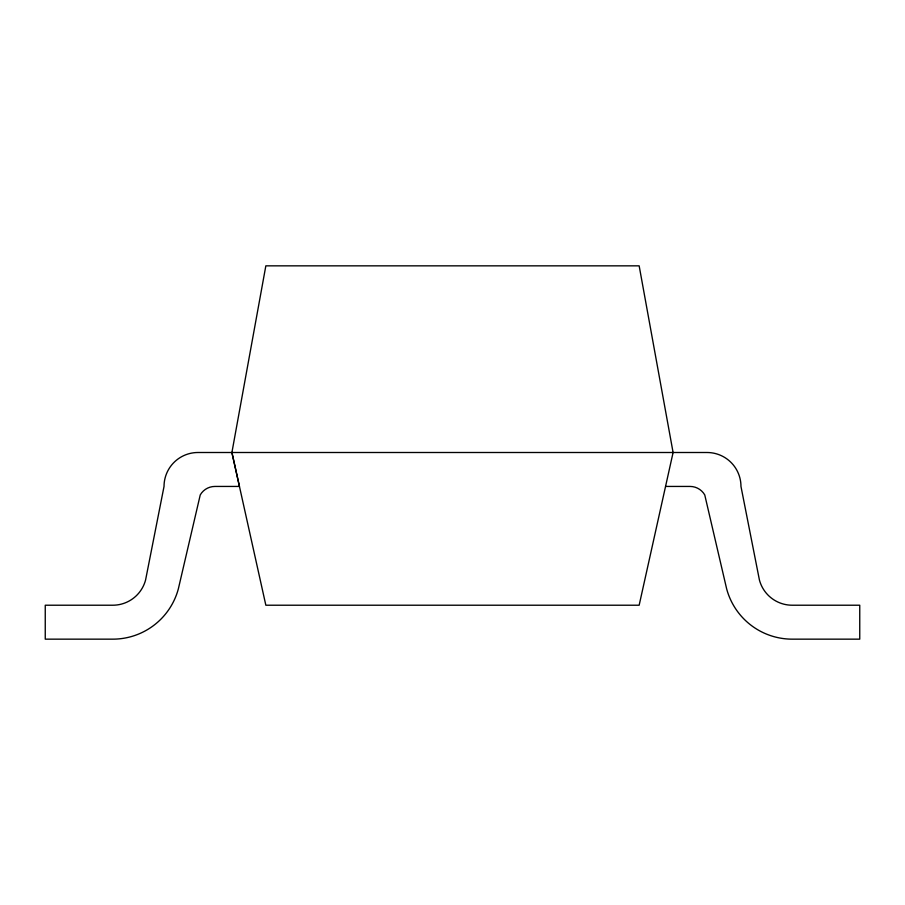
<?xml version="1.0" encoding="UTF-8"?>
<svg xmlns="http://www.w3.org/2000/svg" width="905" height="905" viewBox="0 0 905 905"><rect width="100%" height="100%" fill="white"/><g stroke="black" fill="none" stroke-linecap="round" stroke-linejoin="round"><path stroke-width="1.36" d="M231.906 452.5L265.844 265.844L639.156 265.844L673.094 452.5L639.156 605.219L265.844 605.219L231.906 452.5L239.44 486.438L214.938 486.438A16.969 16.969 0 0 0 200.243 494.922L178.353 588.85A67.875 67.875 0 0 1 112.786 639.156L45.25 639.156L45.25 605.219L112.786 605.219A33.938 33.938 0 0 0 145.569 580.06L164.031 486.438A33.938 33.938 0 0 1 197.969 452.5L707.031 452.5A33.938 33.938 0 0 1 740.969 486.438L759.431 580.06A33.938 33.938 0 0 0 792.214 605.219L859.75 605.219L859.75 639.156L792.214 639.156A67.875 67.875 0 0 1 726.647 588.85L704.757 494.922A16.969 16.969 0 0 0 690.062 486.438L665.56 486.438"/></g></svg>
